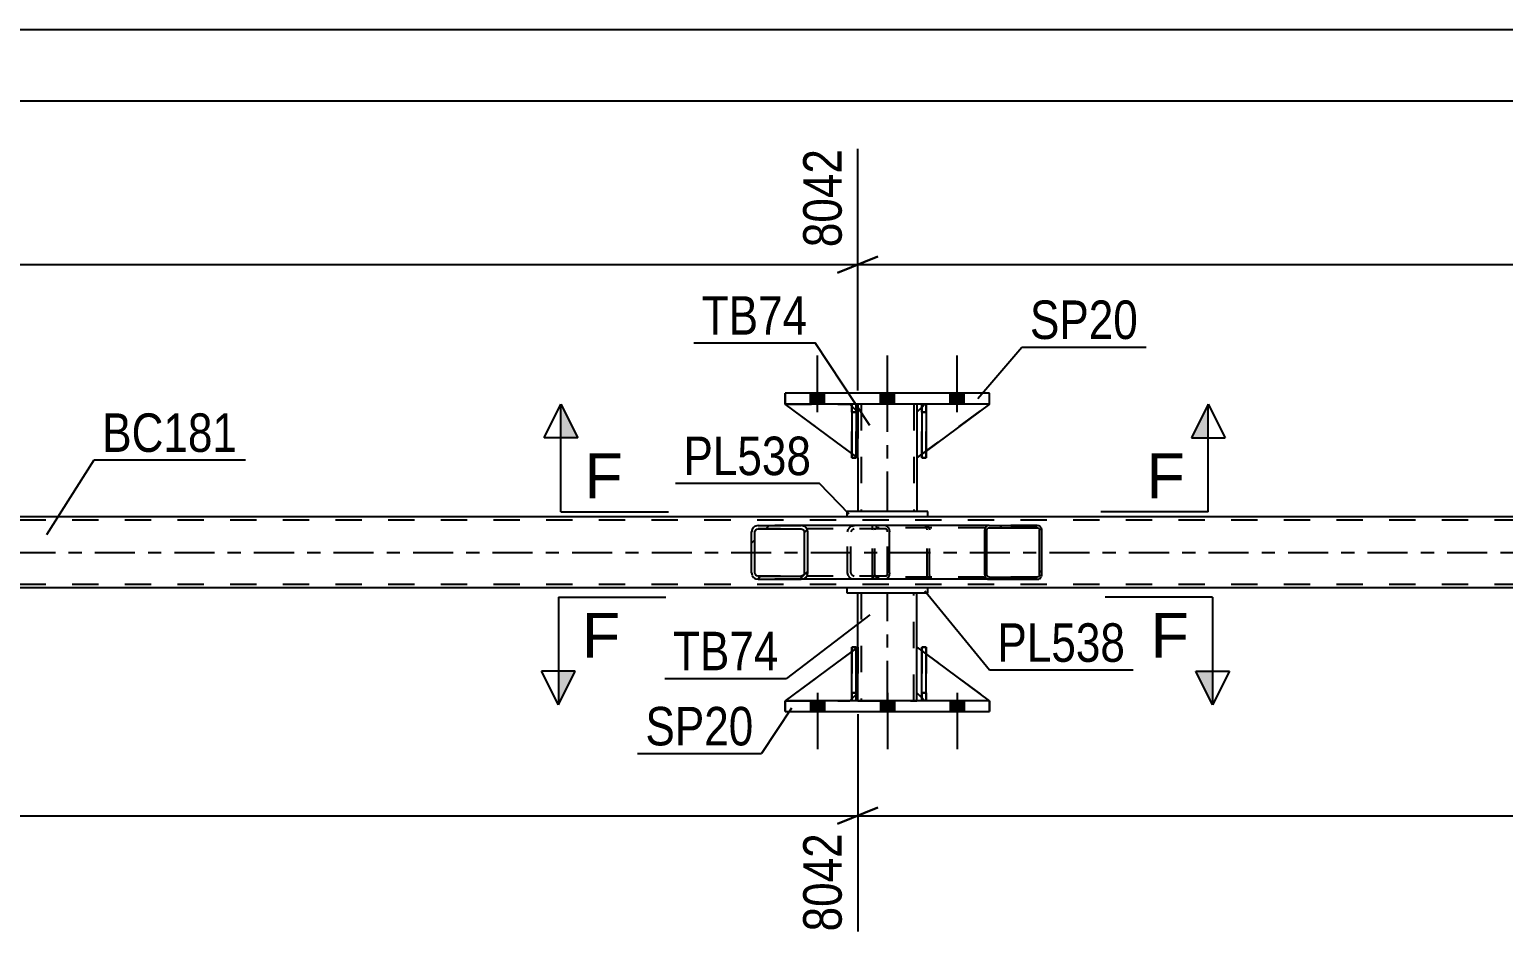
# Model space of a CAD drawing. Header units: millimetres. Extents: x 0 to 841, y 0 to 594.
# Drawn here: x 266.3 to 376, y 223.3 to 291 of the extents above; entities that cross this region are included whole.
import ezdxf

# ---------------------------------------------------------------- set-up
doc = ezdxf.new("R2010")
doc.units = ezdxf.units.MM
doc.linetypes.add('DXK_LINE_DOT2', pattern=[3.9198, 1.9599, -1.9599])
doc.linetypes.add('DXK_LINE_DOT3', pattern=[5.9187, 2.979, -0.9799, 0.9799, -0.9799])
doc.styles.add('Arial', font='ARIAL.TTF', dxfattribs={"height": 0.2})
doc.styles.add('Arial Narrow', font='ARIALN.TTF', dxfattribs={"height": 0.2})

# ---------------------------------------------------------------- blocks, each defined once
blk = doc.blocks.new('Bolt-318884811-5633 - 5555')
at = {"linetype": 'Continuous'}
for points in [[(324.4, 263.15), (325.44, 263.15), (325.44, 263.95), (324.4, 263.95)], [(324.4, 263.15), (325.44, 263.15), (325.44, 263.95), (324.4, 263.95)], [(324.4, 263.15), (325.44, 263.15), (325.44, 263.95), (324.4, 263.95)], [(329.6, 263.15), (330.64, 263.15), (330.64, 263.95), (329.6, 263.95)], [(329.6, 263.15), (330.64, 263.15), (330.64, 263.95), (329.6, 263.95)], [(334.8, 263.15), (335.84, 263.15), (335.84, 263.95), (334.8, 263.95)], [(334.8, 263.15), (335.84, 263.15), (335.84, 263.95), (334.8, 263.95)], [(334.8, 263.15), (335.84, 263.15), (335.84, 263.95), (334.8, 263.95)]]:
    blk.add_hatch(color=1, dxfattribs=at).paths.add_polyline_path(points)
at = {"color": 1, "linetype": 'Continuous'}
for p, q in [((324.92, 262.55), (324.92, 266.75)), ((324.92, 262.55), (324.92, 266.75)), ((324.92, 262.55), (324.92, 266.75)), ((330.12, 262.55), (330.12, 266.75)), ((330.12, 262.55), (330.12, 266.75)), ((335.32, 262.55), (335.32, 266.75)), ((335.32, 262.55), (335.32, 266.75)), ((335.32, 262.55), (335.32, 266.75)), ((324.4, 263.15), (324.4, 263.95)), ((324.4, 263.15), (324.4, 263.95)), ((324.4, 263.15), (324.4, 263.95)), ((325.44, 263.15), (325.44, 263.95)), ((325.44, 263.15), (325.44, 263.95)), ((325.44, 263.15), (325.44, 263.95)), ((329.6, 263.15), (329.6, 263.95)), ((329.6, 263.15), (329.6, 263.95)), ((330.64, 263.15), (330.64, 263.95)), ((330.64, 263.15), (330.64, 263.95)), ((334.8, 263.15), (334.8, 263.95)), ((334.8, 263.15), (334.8, 263.95)), ((334.8, 263.15), (334.8, 263.95)), ((335.84, 263.15), (335.84, 263.95)), ((335.84, 263.15), (335.84, 263.95)), ((335.84, 263.15), (335.84, 263.95))]:
    blk.add_line(p, q, dxfattribs=at)
blk = doc.blocks.new('Bolt-318884811-5634 - 5555')
at = {"linetype": 'Continuous'}
for points in [[(325.44, 241.07), (324.4, 241.07), (324.4, 240.27), (325.44, 240.27)], [(325.44, 241.07), (324.4, 241.07), (324.4, 240.27), (325.44, 240.27)], [(325.44, 241.07), (324.4, 241.07), (324.4, 240.27), (325.44, 240.27)], [(330.64, 241.07), (329.6, 241.07), (329.6, 240.27), (330.64, 240.27)], [(330.64, 241.07), (329.6, 241.07), (329.6, 240.27), (330.64, 240.27)], [(335.84, 241.07), (334.8, 241.07), (334.8, 240.27), (335.84, 240.27)], [(335.84, 241.07), (334.8, 241.07), (334.8, 240.27), (335.84, 240.27)], [(335.84, 241.07), (334.8, 241.07), (334.8, 240.27), (335.84, 240.27)]]:
    blk.add_hatch(color=1, dxfattribs=at).paths.add_polyline_path(points)
at = {"color": 1, "linetype": 'Continuous'}
for p, q in [((324.92, 241.67), (324.92, 237.47)), ((324.92, 241.67), (324.92, 237.47)), ((324.92, 241.67), (324.92, 237.47)), ((330.12, 241.67), (330.12, 237.47)), ((330.12, 241.67), (330.12, 237.47)), ((335.32, 241.67), (335.32, 237.47)), ((335.32, 241.67), (335.32, 237.47)), ((335.32, 241.67), (335.32, 237.47)), ((324.4, 241.07), (324.4, 240.27)), ((324.4, 241.07), (324.4, 240.27)), ((324.4, 241.07), (324.4, 240.27)), ((325.44, 241.07), (325.44, 240.27)), ((325.44, 241.07), (325.44, 240.27)), ((325.44, 241.07), (325.44, 240.27)), ((329.6, 241.07), (329.6, 240.27)), ((329.6, 241.07), (329.6, 240.27)), ((330.64, 241.07), (330.64, 240.27)), ((330.64, 241.07), (330.64, 240.27)), ((334.8, 241.07), (334.8, 240.27)), ((334.8, 241.07), (334.8, 240.27)), ((334.8, 241.07), (334.8, 240.27)), ((335.84, 241.07), (335.84, 240.27)), ((335.84, 241.07), (335.84, 240.27)), ((335.84, 241.07), (335.84, 240.27))]:
    blk.add_line(p, q, dxfattribs=at)
blk = doc.blocks.new('Part-318884811-5684 - 5555')
at = {"color": 7, "linetype": 'DXK_LINE_DOT2'}
for p, q in [((726.12, 254.51), (64, 254.51)), ((333.12, 254.75), (327.12, 254.75)), ((726.12, 249.71), (64, 249.71)), ((333.12, 249.47), (327.12, 249.47))]:
    blk.add_line(p, q, dxfattribs=at)
at = {"color": 2, "linetype": 'Continuous'}
for p, q in [((327.12, 254.75), (162.85, 254.75)), ((582.53, 254.75), (333.12, 254.75)), ((327.12, 249.47), (162.85, 249.47)), ((582.53, 249.47), (333.12, 249.47))]:
    blk.add_line(p, q, dxfattribs=at)
at = {"color": 7, "linetype": 'DXK_LINE_DOT3'}
blk.add_line((64, 252.11), (726.12, 252.11), dxfattribs=at)
blk = doc.blocks.new('Part-318884811-5733 - 5555')
at = {"color": 2, "linetype": 'Continuous'}
for p, q in [((333.12, 255.15), (327.12, 255.15)), ((327.12, 254.75), (327.12, 255.15)), ((333.12, 254.75), (327.12, 254.75)), ((333.12, 254.75), (333.12, 255.15))]:
    blk.add_line(p, q, dxfattribs=at)
blk = doc.blocks.new('Part-318884811-5745 - 5555')
at = {"linetype": 'Continuous'}
h = blk.add_hatch(dxfattribs=at)
h.set_pattern_fill('', scale=0.7, style=0, pattern_type=0)
h.set_pattern_definition([(45, (324.1623, 253.8129), (-1.57154, 1.57154), [])])
h.paths.add_polyline_path([(324.2, 253.63), (324.16, 253.81), (324.05, 253.97), (323.89, 254.07), (323.7, 254.11), (320.51, 254.11), (320.32, 254.07), (320.16, 253.97), (320.05, 253.81), (320.01, 253.63), (320.01, 250.59), (320.05, 250.41), (320.16, 250.25), (320.32, 250.15), (320.51, 250.11), (323.7, 250.11), (323.89, 250.15), (324.05, 250.25), (324.16, 250.41), (324.2, 250.59)])
h.paths.add_polyline_path([(323.93, 250.5), (323.88, 250.42), (323.79, 250.37), (323.7, 250.35), (320.51, 250.35), (320.42, 250.37), (320.34, 250.42), (320.28, 250.5), (320.26, 250.59), (320.26, 253.63), (320.28, 253.72), (320.34, 253.8), (320.42, 253.85), (320.51, 253.87), (323.7, 253.87), (323.79, 253.85), (323.88, 253.8), (323.93, 253.72), (323.95, 253.63), (323.95, 250.59)])
at = {"color": 2, "linetype": 'Continuous'}
for p, q in [((320.05, 253.81), (320.01, 253.63)), ((320.01, 250.59), (320.01, 253.63)), ((320.26, 253.63), (320.28, 253.72)), ((320.26, 250.59), (320.26, 253.63)), ((320.28, 253.72), (320.34, 253.8)), ((320.51, 254.11), (320.32, 254.07)), ((320.34, 253.8), (320.42, 253.85)), ((320.42, 253.85), (320.51, 253.87)), ((320.51, 254.11), (323.7, 254.11)), ((320.51, 253.87), (323.7, 253.87)), ((330, 254.11), (323.7, 254.11)), ((323.89, 254.07), (323.7, 254.11)), ((323.7, 253.87), (323.79, 253.85)), ((323.79, 253.85), (323.88, 253.8)), ((323.88, 253.8), (323.93, 253.72)), ((323.93, 253.72), (323.95, 253.63)), ((323.95, 250.59), (323.95, 253.63)), ((324.2, 253.63), (324.16, 253.81)), ((324.2, 250.59), (324.2, 253.63)), ((330, 254.11), (330.1, 254.07)), ((330.1, 254.07), (330.19, 253.97)), ((330.19, 253.97), (330.25, 253.81)), ((330.25, 253.81), (330.27, 253.63)), ((330.27, 250.59), (330.27, 253.63)), ((320.01, 250.59), (320.05, 250.41)), ((320.28, 250.5), (320.26, 250.59)), ((320.34, 250.42), (320.28, 250.5)), ((320.32, 250.15), (320.51, 250.11)), ((320.42, 250.37), (320.34, 250.42)), ((320.51, 250.35), (320.42, 250.37)), ((320.51, 250.35), (323.7, 250.35)), ((320.51, 250.11), (323.7, 250.11)), ((323.79, 250.37), (323.7, 250.35)), ((323.7, 250.11), (323.89, 250.15)), ((330, 250.11), (323.7, 250.11)), ((323.88, 250.42), (323.79, 250.37)), ((323.93, 250.5), (323.88, 250.42)), ((323.95, 250.59), (323.93, 250.5)), ((324.16, 250.41), (324.2, 250.59)), ((330.1, 250.15), (330, 250.11)), ((330.19, 250.25), (330.1, 250.15)), ((330.25, 250.41), (330.19, 250.25)), ((330.27, 250.59), (330.25, 250.41))]:
    blk.add_line(p, q, dxfattribs=at)
at = {"color": 7, "linetype": 'DXK_LINE_DOT2'}
for p, q in [((323.7, 254.11), (320.51, 254.11)), ((330, 253.87), (320.51, 253.87)), ((327.16, 253.63), (327.2, 253.81)), ((327.16, 250.59), (327.16, 253.63)), ((327.43, 253.72), (327.41, 253.63)), ((327.41, 250.59), (327.41, 253.63)), ((327.49, 253.8), (327.43, 253.72)), ((327.47, 254.07), (327.66, 254.11)), ((327.57, 253.85), (327.49, 253.8)), ((327.66, 253.87), (327.57, 253.85)), ((329.01, 253.87), (329.01, 254.11)), ((330.05, 253.85), (330, 253.87)), ((330.09, 253.8), (330.05, 253.85)), ((330.12, 253.72), (330.09, 253.8)), ((330.13, 253.63), (330.12, 253.72)), ((330.13, 250.59), (330.13, 253.63)), ((330, 250.35), (320.51, 250.35)), ((323.7, 250.11), (320.51, 250.11)), ((327.2, 250.41), (327.16, 250.59)), ((327.41, 250.59), (327.43, 250.5)), ((327.43, 250.5), (327.49, 250.42)), ((327.66, 250.11), (327.47, 250.15)), ((327.49, 250.42), (327.51, 250.41)), ((327.51, 250.41), (327.57, 250.37)), ((327.57, 250.37), (327.66, 250.35)), ((329.01, 250.11), (329.01, 250.35)), ((330, 250.35), (330.05, 250.37)), ((330.05, 250.37), (330.09, 250.42)), ((330.09, 250.42), (330.12, 250.5)), ((330.12, 250.5), (330.13, 250.59))]:
    blk.add_line(p, q, dxfattribs=at)
at = {"color": 2, "linetype": 'Continuous'}
for centre, start, end in [((320.5, 253.61), 111.1941, 156.1506), ((323.71, 253.61), 23.8494, 68.8059), ((320.5, 250.6), 203.8494, 248.8059), ((323.71, 250.6), 291.1941, 336.1506)]:
    blk.add_arc(centre, 0.492, start, end, dxfattribs=at)
at = {"color": 7, "linetype": 'DXK_LINE_DOT2'}
for centre, start, end in [((327.65, 253.61), 111.1941, 156.1506), ((327.65, 250.6), 203.8494, 248.8059)]:
    blk.add_arc(centre, 0.492, start, end, dxfattribs=at)
blk = doc.blocks.new('Part-318884811-5762 - 5555')
at = {"color": 2, "linetype": 'Continuous'}
for p, q in [((327.92, 263.15), (327.92, 262.55)), ((332.32, 263.15), (332.32, 262.55)), ((327.92, 259.15), (327.92, 255.15)), ((332.32, 259.15), (332.32, 255.15))]:
    blk.add_line(p, q, dxfattribs=at)
at = {"color": 7, "linetype": 'DXK_LINE_DOT2'}
for p, q in [((332.32, 263.15), (327.92, 263.15)), ((327.92, 262.55), (327.92, 259.15)), ((328.16, 263.15), (328.16, 255.15)), ((332.08, 263.15), (332.08, 255.15)), ((332.32, 262.55), (332.32, 259.15)), ((332.32, 255.15), (327.92, 255.15))]:
    blk.add_line(p, q, dxfattribs=at)
at = {"color": 7, "linetype": 'DXK_LINE_DOT3'}
blk.add_line((330.12, 255.15), (330.12, 263.15), dxfattribs=at)
blk = doc.blocks.new('Part-318884811-5764 - 5555')
at = {"color": 7, "linetype": 'DXK_LINE_DOT2'}
for p, q in [((332.68, 262.55), (332.68, 263.15)), ((332.68, 263.15), (332.68, 263.15)), ((332.68, 263.15), (332.68, 259.15)), ((333, 263.15), (332.68, 263.15)), ((332.68, 259.15), (332.68, 262.55)), ((332.68, 262.55), (333, 262.55)), ((333, 262.55), (333, 263.15)), ((333, 259.15), (333, 263.15)), ((333, 262.55), (333, 259.15)), ((332.68, 259.15), (333, 259.15))]:
    blk.add_line(p, q, dxfattribs=at)
blk = doc.blocks.new('Part-318884811-5765 - 5555')
at = {"color": 7, "linetype": 'DXK_LINE_DOT2'}
for p, q in [((327.48, 262.55), (327.48, 263.15)), ((327.48, 263.15), (327.48, 263.15)), ((327.48, 263.15), (327.48, 259.15)), ((327.8, 263.15), (327.48, 263.15)), ((327.48, 259.15), (327.48, 262.55)), ((327.48, 262.55), (327.8, 262.55)), ((327.8, 262.55), (327.8, 263.15)), ((327.8, 259.15), (327.8, 263.15)), ((327.8, 262.55), (327.8, 259.15)), ((327.48, 259.15), (327.8, 259.15))]:
    blk.add_line(p, q, dxfattribs=at)
blk = doc.blocks.new('Part-318884811-5770 - 5555')
at = {"color": 2, "linetype": 'Continuous'}
for p, q in [((322.52, 240.27), (322.52, 241.07)), ((337.72, 241.07), (322.52, 241.07)), ((322.52, 240.27), (337.72, 240.27)), ((337.72, 240.27), (337.72, 241.07))]:
    blk.add_line(p, q, dxfattribs=at)
at = {"color": 7, "linetype": 'DXK_LINE_DOT2'}
for p, q in [((322.52, 241.07), (322.52, 240.27)), ((337.72, 241.07), (337.72, 240.27))]:
    blk.add_line(p, q, dxfattribs=at)
blk = doc.blocks.new('Part-318884811-5775 - 5555')
at = {"color": 2, "linetype": 'Continuous'}
for p, q in [((337.72, 263.95), (322.52, 263.95)), ((322.52, 263.15), (322.52, 263.95)), ((337.72, 263.15), (337.72, 263.95)), ((337.72, 263.15), (322.52, 263.15))]:
    blk.add_line(p, q, dxfattribs=at)
at = {"color": 7, "linetype": 'DXK_LINE_DOT2'}
for p, q in [((322.52, 263.95), (322.52, 263.15)), ((337.72, 263.15), (337.72, 263.95))]:
    blk.add_line(p, q, dxfattribs=at)
blk = doc.blocks.new('Part-318884811-5780 - 5555')
at = {"color": 2, "linetype": 'Continuous'}
for p, q in [((327.92, 245.07), (327.92, 249.07)), ((332.32, 245.07), (332.32, 249.07)), ((327.92, 241.07), (327.92, 241.67)), ((332.32, 241.07), (332.32, 241.67))]:
    blk.add_line(p, q, dxfattribs=at)
at = {"color": 7, "linetype": 'DXK_LINE_DOT2'}
for p, q in [((332.32, 249.07), (327.92, 249.07)), ((328.16, 249.07), (328.16, 241.07)), ((332.08, 241.07), (332.08, 249.07)), ((327.92, 241.67), (327.92, 245.07)), ((332.32, 241.67), (332.32, 245.07)), ((327.92, 241.07), (332.32, 241.07))]:
    blk.add_line(p, q, dxfattribs=at)
at = {"color": 7, "linetype": 'DXK_LINE_DOT3'}
blk.add_line((330.12, 241.07), (330.12, 249.07), dxfattribs=at)
blk = doc.blocks.new('Part-318884811-5785 - 5555')
at = {"color": 2, "linetype": 'Continuous'}
for p, q in [((333.12, 249.47), (327.12, 249.47)), ((327.12, 249.07), (327.12, 249.47)), ((333.12, 249.07), (327.12, 249.07)), ((333.12, 249.07), (333.12, 249.47))]:
    blk.add_line(p, q, dxfattribs=at)
blk = doc.blocks.new('Part-318884811-5797 - 5555')
at = {"linetype": 'Continuous'}
h = blk.add_hatch(dxfattribs=at)
h.set_pattern_fill('', scale=0.7, style=0, pattern_type=0)
h.set_pattern_definition([(45, (341.5861, 253.9117), (-1.57154, 1.57154), [])])
h.paths.add_polyline_path([(341.61, 253.79), (341.59, 253.91), (341.51, 254.02), (341.4, 254.08), (341.27, 254.11), (337.7, 254.11), (337.57, 254.08), (337.46, 254.02), (337.38, 253.91), (337.36, 253.79), (337.36, 250.43), (337.38, 250.31), (337.46, 250.2), (337.57, 250.13), (337.7, 250.11), (341.27, 250.11), (341.4, 250.13), (341.51, 250.2), (341.59, 250.31), (341.61, 250.43)])
h.paths.add_polyline_path([(341.43, 250.37), (341.39, 250.32), (341.34, 250.28), (341.27, 250.27), (337.7, 250.27), (337.63, 250.28), (337.58, 250.32), (337.54, 250.37), (337.53, 250.43), (337.53, 253.79), (337.54, 253.85), (337.58, 253.9), (337.63, 253.94), (337.7, 253.95), (341.27, 253.95), (341.34, 253.94), (341.39, 253.9), (341.43, 253.85), (341.44, 253.79), (341.44, 250.43)])
at = {"color": 7, "linetype": 'DXK_LINE_DOT2'}
for p, q in [((329.01, 253.79), (329.03, 253.91)), ((329.01, 250.43), (329.01, 253.79)), ((329.19, 253.85), (329.18, 253.79)), ((329.18, 250.43), (329.18, 253.79)), ((329.23, 253.9), (329.19, 253.85)), ((329.22, 254.08), (329.35, 254.11)), ((329.28, 253.94), (329.23, 253.9)), ((329.35, 253.95), (329.28, 253.94)), ((330, 254.11), (329.35, 254.11)), ((341.27, 253.95), (329.35, 253.95)), ((332.92, 254.11), (333.05, 254.08)), ((332.99, 253.94), (332.92, 253.95)), ((333.04, 253.9), (332.99, 253.94)), ((333.08, 253.85), (333.04, 253.9)), ((333.09, 253.79), (333.08, 253.85)), ((333.09, 250.43), (333.09, 253.79)), ((333.24, 253.91), (333.26, 253.79)), ((333.26, 250.43), (333.26, 253.79)), ((341.27, 254.11), (337.7, 254.11)), ((329.03, 250.31), (329.01, 250.43)), ((329.18, 250.43), (329.19, 250.37)), ((329.19, 250.37), (329.23, 250.32)), ((329.35, 250.11), (329.22, 250.13)), ((329.23, 250.32), (329.28, 250.28)), ((329.28, 250.28), (329.35, 250.27)), ((341.27, 250.27), (329.35, 250.27)), ((330, 250.11), (329.35, 250.11)), ((332.92, 250.27), (332.99, 250.28)), ((333.05, 250.13), (332.92, 250.11)), ((332.99, 250.28), (333.04, 250.32)), ((333.04, 250.32), (333.08, 250.37)), ((333.08, 250.37), (333.09, 250.43)), ((333.26, 250.43), (333.24, 250.31)), ((341.27, 250.11), (337.7, 250.11))]:
    blk.add_line(p, q, dxfattribs=at)
at = {"color": 2, "linetype": 'Continuous'}
for p, q in [((337.7, 254.11), (330, 254.11)), ((337.38, 253.91), (337.36, 253.79)), ((337.36, 250.43), (337.36, 253.79)), ((337.53, 253.79), (337.54, 253.85)), ((337.53, 250.43), (337.53, 253.79)), ((337.54, 253.85), (337.58, 253.9)), ((337.7, 254.11), (337.57, 254.08)), ((337.58, 253.9), (337.63, 253.94)), ((337.63, 253.94), (337.7, 253.95)), ((337.7, 254.11), (341.27, 254.11)), ((337.7, 253.95), (341.27, 253.95)), ((341.4, 254.08), (341.27, 254.11)), ((341.27, 253.95), (341.34, 253.94)), ((341.34, 253.94), (341.39, 253.9)), ((341.39, 253.9), (341.43, 253.85)), ((341.43, 253.85), (341.44, 253.79)), ((341.44, 250.43), (341.44, 253.79)), ((341.61, 253.79), (341.59, 253.91)), ((341.61, 250.43), (341.61, 253.79)), ((337.7, 250.11), (330, 250.11)), ((337.36, 250.43), (337.38, 250.31)), ((337.54, 250.37), (337.53, 250.43)), ((337.58, 250.32), (337.54, 250.37)), ((337.57, 250.13), (337.7, 250.11)), ((337.63, 250.28), (337.58, 250.32)), ((337.7, 250.27), (337.63, 250.28)), ((337.7, 250.27), (341.27, 250.27)), ((337.7, 250.11), (341.27, 250.11)), ((341.34, 250.28), (341.27, 250.27)), ((341.27, 250.11), (341.4, 250.13)), ((341.39, 250.32), (341.34, 250.28)), ((341.43, 250.37), (341.39, 250.32)), ((341.44, 250.43), (341.43, 250.37)), ((341.59, 250.31), (341.61, 250.43))]:
    blk.add_line(p, q, dxfattribs=at)
at = {"color": 7, "linetype": 'DXK_LINE_DOT2'}
for centre, start, end in [((332.94, 253.78), 24.3199, 69.2417), ((329.33, 250.44), 204.3199, 249.2417), ((332.94, 250.44), 290.7583, 335.6801)]:
    blk.add_arc(centre, 0.331, start, end, dxfattribs=at)
at = {"color": 2, "linetype": 'Continuous'}
for centre, start, end in [((337.68, 253.78), 110.7583, 155.68), ((341.28, 253.78), 24.32, 69.2417), ((337.68, 250.44), 204.32, 249.2417), ((341.28, 250.44), 290.7583, 335.68)]:
    blk.add_arc(centre, 0.331, start, end, dxfattribs=at)
blk = doc.blocks.new('Part-318884811-5816 - 5555')
at = {"color": 2, "linetype": 'Continuous'}
for p, q in [((332.68, 262.9), (332.32, 262.55)), ((332.32, 262.55), (332.32, 259.15)), ((337.72, 263.15), (333, 259.65)), ((332.68, 259.41), (332.32, 259.15))]:
    blk.add_line(p, q, dxfattribs=at)
at = {"color": 7, "linetype": 'DXK_LINE_DOT2'}
for p, q in [((332.92, 263.15), (332.68, 262.9)), ((337.72, 263.15), (332.92, 263.15)), ((333, 259.65), (332.68, 259.41))]:
    blk.add_line(p, q, dxfattribs=at)
blk = doc.blocks.new('Part-318884811-5817 - 5555')
at = {"color": 7, "linetype": 'DXK_LINE_DOT2'}
for p, q in [((332.92, 263.15), (332.32, 262.55)), ((332.32, 259.15), (337.72, 263.15)), ((332.32, 262.55), (332.32, 259.15)), ((337.72, 263.15), (332.92, 263.15))]:
    blk.add_line(p, q, dxfattribs=at)
blk = doc.blocks.new('Part-318884811-5818 - 5555')
at = {"color": 2, "linetype": 'Continuous'}
for p, q in [((327.48, 259.48), (322.52, 263.15)), ((327.48, 263), (327.32, 263.15)), ((327.92, 262.55), (327.8, 262.68)), ((327.92, 262.55), (327.92, 262.55)), ((327.92, 259.15), (327.92, 262.55)), ((327.8, 259.24), (327.92, 259.15)), ((327.92, 259.15), (327.92, 259.15))]:
    blk.add_line(p, q, dxfattribs=at)
at = {"color": 7, "linetype": 'DXK_LINE_DOT2'}
for p, q in [((327.32, 263.15), (322.52, 263.15)), ((327.32, 263.15), (327.92, 262.55)), ((327.8, 262.68), (327.48, 263)), ((327.92, 262.55), (327.92, 259.15)), ((327.8, 259.24), (327.48, 259.48))]:
    blk.add_line(p, q, dxfattribs=at)
blk = doc.blocks.new('Part-318884811-5819 - 5555')
at = {"color": 7, "linetype": 'DXK_LINE_DOT2'}
for p, q in [((327.92, 259.15), (322.52, 263.15)), ((322.52, 263.15), (327.32, 263.15)), ((327.32, 263.15), (327.92, 262.55)), ((327.92, 262.55), (327.32, 263.15)), ((327.92, 262.55), (327.92, 259.15)), ((327.92, 262.55), (327.92, 262.55)), ((327.92, 262.55), (327.92, 259.15))]:
    blk.add_line(p, q, dxfattribs=at)
blk = doc.blocks.new('Part-318884811-5820 - 5555')
at = {"color": 2, "linetype": 'Continuous'}
for p, q in [((333, 263.15), (332.68, 263.15)), ((332.68, 263.15), (332.68, 259.15)), ((333, 263.15), (333, 263.15)), ((333, 263.15), (333, 259.15)), ((333, 259.15), (332.68, 259.15))]:
    blk.add_line(p, q, dxfattribs=at)
at = {"color": 7, "linetype": 'DXK_LINE_DOT2'}
for p, q in [((332.68, 262.55), (332.68, 263.15)), ((333, 262.55), (332.68, 262.55)), ((332.68, 262.55), (332.68, 259.15)), ((333, 262.55), (333, 263.15)), ((333, 263.15), (333, 263.15)), ((333, 259.15), (333, 262.55))]:
    blk.add_line(p, q, dxfattribs=at)
blk = doc.blocks.new('Part-318884811-5821 - 5555')
at = {"color": 2, "linetype": 'Continuous'}
for p, q in [((327.8, 263.15), (327.48, 263.15)), ((327.48, 263.15), (327.48, 259.15)), ((327.8, 263.15), (327.8, 263.15)), ((327.8, 263.15), (327.8, 259.15)), ((327.8, 259.15), (327.48, 259.15))]:
    blk.add_line(p, q, dxfattribs=at)
at = {"color": 7, "linetype": 'DXK_LINE_DOT2'}
for p, q in [((327.48, 262.55), (327.48, 263.15)), ((327.8, 262.55), (327.48, 262.55)), ((327.48, 262.55), (327.48, 259.15)), ((327.8, 262.55), (327.8, 263.15)), ((327.8, 263.15), (327.8, 263.15)), ((327.8, 259.15), (327.8, 262.55))]:
    blk.add_line(p, q, dxfattribs=at)
blk = doc.blocks.new('Part-318884811-5842 - 5555')
at = {"color": 2, "linetype": 'Continuous'}
for p, q in [((332.32, 241.67), (332.32, 245.07)), ((332.68, 244.81), (332.32, 245.07)), ((337.72, 241.07), (333, 244.57)), ((332.68, 241.32), (332.32, 241.67))]:
    blk.add_line(p, q, dxfattribs=at)
at = {"color": 7, "linetype": 'DXK_LINE_DOT2'}
for p, q in [((333, 244.57), (332.68, 244.81)), ((332.92, 241.07), (332.68, 241.32)), ((337.72, 241.07), (332.92, 241.07)), ((337.72, 241.07), (337.72, 241.07)), ((337.72, 241.07), (337.72, 241.07))]:
    blk.add_line(p, q, dxfattribs=at)
blk = doc.blocks.new('Part-318884811-5843 - 5555')
at = {"color": 7, "linetype": 'DXK_LINE_DOT2'}
for p, q in [((332.32, 241.67), (332.32, 245.07)), ((332.32, 245.07), (337.72, 241.07)), ((332.92, 241.07), (332.32, 241.67)), ((337.72, 241.07), (332.92, 241.07))]:
    blk.add_line(p, q, dxfattribs=at)
blk = doc.blocks.new('Part-318884811-5845 - 5555')
at = {"color": 2, "linetype": 'Continuous'}
for p, q in [((327.48, 244.74), (322.52, 241.07)), ((327.92, 245.07), (327.8, 244.98)), ((327.92, 241.67), (327.92, 245.07)), ((327.92, 241.67), (327.8, 241.54)), ((327.92, 241.67), (327.92, 241.67)), ((327.48, 241.22), (327.32, 241.07))]:
    blk.add_line(p, q, dxfattribs=at)
at = {"color": 7, "linetype": 'DXK_LINE_DOT2'}
for p, q in [((327.8, 244.98), (327.48, 244.74)), ((327.92, 241.67), (327.92, 245.07)), ((327.92, 241.67), (327.32, 241.07)), ((327.8, 241.54), (327.48, 241.22)), ((322.52, 241.07), (327.32, 241.07))]:
    blk.add_line(p, q, dxfattribs=at)
blk = doc.blocks.new('Part-318884811-5846 - 5555')
at = {"color": 7, "linetype": 'DXK_LINE_DOT2'}
for p, q in [((327.92, 245.07), (322.52, 241.07)), ((327.92, 241.67), (327.92, 245.07)), ((327.92, 245.07), (327.92, 241.67)), ((327.32, 241.07), (327.92, 241.67)), ((327.92, 241.67), (327.32, 241.07)), ((327.92, 241.67), (327.92, 241.67)), ((322.52, 241.07), (327.32, 241.07))]:
    blk.add_line(p, q, dxfattribs=at)
blk = doc.blocks.new('Part-318884811-5847 - 5555')
at = {"color": 2, "linetype": 'Continuous'}
for p, q in [((332.68, 241.07), (332.68, 245.07)), ((332.68, 245.07), (333, 245.07)), ((333, 241.07), (333, 245.07)), ((332.68, 241.07), (332.68, 241.07)), ((333, 241.07), (332.68, 241.07))]:
    blk.add_line(p, q, dxfattribs=at)
at = {"color": 7, "linetype": 'DXK_LINE_DOT2'}
for p, q in [((332.68, 245.07), (332.68, 241.67)), ((333, 241.67), (333, 245.07)), ((332.68, 241.67), (332.68, 241.07)), ((332.68, 241.67), (333, 241.67)), ((333, 241.07), (333, 241.67)), ((333, 241.07), (333, 241.07))]:
    blk.add_line(p, q, dxfattribs=at)
blk = doc.blocks.new('Part-318884811-5848 - 5555')
at = {"color": 2, "linetype": 'Continuous'}
for p, q in [((327.48, 241.07), (327.48, 245.07)), ((327.48, 245.07), (327.8, 245.07)), ((327.8, 241.07), (327.8, 245.07)), ((327.48, 241.07), (327.48, 241.07)), ((327.8, 241.07), (327.48, 241.07))]:
    blk.add_line(p, q, dxfattribs=at)
at = {"color": 7, "linetype": 'DXK_LINE_DOT2'}
for p, q in [((327.48, 245.07), (327.48, 241.67)), ((327.8, 241.67), (327.8, 245.07)), ((327.48, 241.67), (327.48, 241.07)), ((327.48, 241.67), (327.8, 241.67)), ((327.8, 241.07), (327.8, 241.67)), ((327.8, 241.07), (327.8, 241.07))]:
    blk.add_line(p, q, dxfattribs=at)
blk = doc.blocks.new('Part-318884811-5849 - 5555')
at = {"color": 7, "linetype": 'DXK_LINE_DOT2'}
for p, q in [((333, 245.07), (332.68, 245.07)), ((332.68, 241.67), (332.68, 245.07)), ((332.68, 241.07), (332.68, 245.07)), ((333, 245.07), (333, 241.67)), ((333, 241.07), (333, 245.07)), ((333, 241.67), (332.68, 241.67)), ((332.68, 241.07), (332.68, 241.67)), ((333, 241.67), (333, 241.07)), ((333, 241.07), (332.68, 241.07)), ((333, 241.07), (333, 241.07))]:
    blk.add_line(p, q, dxfattribs=at)
blk = doc.blocks.new('Part-318884811-5850 - 5555')
at = {"color": 7, "linetype": 'DXK_LINE_DOT2'}
for p, q in [((327.8, 245.07), (327.48, 245.07)), ((327.48, 241.67), (327.48, 245.07)), ((327.48, 241.07), (327.48, 245.07)), ((327.8, 245.07), (327.8, 241.67)), ((327.8, 241.07), (327.8, 245.07)), ((327.8, 241.67), (327.48, 241.67)), ((327.48, 241.07), (327.48, 241.67)), ((327.8, 241.67), (327.8, 241.07)), ((327.8, 241.07), (327.48, 241.07)), ((327.8, 241.07), (327.8, 241.07))]:
    blk.add_line(p, q, dxfattribs=at)
blk = doc.blocks.new('StraightDimension-318884811-5996 - 5555')
at = {"color": 7, "linetype": 'Continuous'}
for p, q in [((327.92, 240.07), (327.92, 223.91)), ((329.42, 233.12), (326.42, 231.92)), ((327.92, 232.52), (583.33, 232.52))]:
    blk.add_line(p, q, dxfattribs=at)
blk = doc.blocks.new('StraightDimension-318884811-6002 - 5555')
at = {"color": 7, "linetype": 'Continuous'}
for p, q in [((327.92, 240.07), (327.92, 223.91)), ((157.65, 232.52), (327.92, 232.52)), ((326.42, 231.92), (329.42, 233.12))]:
    blk.add_line(p, q, dxfattribs=at)
at = {"color": 0, "linetype": 'Continuous'}
blk.add_wipeout([(327.32, 231.82), (323.12, 231.82), (323.12, 223.31), (327.32, 223.31)], dxfattribs=at)
at = {"color": 3, "linetype": 'Continuous', "style": 'Arial Narrow'}
blk.add_text('8042', height=2.863, rotation=90.0002, dxfattribs=at).set_placement((326.72, 223.91))
blk = doc.blocks.new('StraightDimension-318884811-5965 - 5555')
at = {"color": 7, "linetype": 'Continuous'}
blk.add_line((53.78, 285.71), (736.34, 285.71), dxfattribs=at)
blk = doc.blocks.new('StraightDimension-318884811-6009 - 5555')
at = {"color": 7, "linetype": 'Continuous'}
blk.add_line((53.14, 291.02), (736.98, 291.02), dxfattribs=at)
blk = doc.blocks.new('StraightDimension-318884811-6020 - 5555')
at = {"color": 7, "linetype": 'Continuous'}
for p, q in [((327.92, 264.15), (327.92, 282.13)), ((157.65, 273.52), (327.92, 273.52)), ((326.42, 272.92), (329.42, 274.12))]:
    blk.add_line(p, q, dxfattribs=at)
at = {"color": 0, "linetype": 'Continuous'}
blk.add_wipeout([(327.32, 282.73), (323.12, 282.73), (323.12, 274.22), (327.32, 274.22)], dxfattribs=at)
at = {"color": 3, "linetype": 'Continuous', "style": 'Arial Narrow'}
blk.add_text('8042', height=2.863, rotation=90.0002, dxfattribs=at).set_placement((326.72, 274.82))
blk = doc.blocks.new('StraightDimension-318884811-6026 - 5555')
at = {"color": 7, "linetype": 'Continuous'}
for p, q in [((327.92, 264.15), (327.92, 282.13)), ((329.42, 274.12), (326.42, 272.92)), ((327.92, 273.52), (583.33, 273.52))]:
    blk.add_line(p, q, dxfattribs=at)
blk = doc.blocks.new('Mark-318884811-5680 - 5555')
at = {"color": 30, "linetype": 'Continuous'}
for p, q in [((267.57, 253.44), (271.1, 258.99)), ((271.1, 258.99), (282.35, 258.99))]:
    blk.add_line(p, q, dxfattribs=at)
at = {"color": 0}
blk.add_wipeout([(281.75, 259.59), (281.75, 262.59), (271.7, 262.59), (271.7, 259.59)], dxfattribs=at)
blk.add_wipeout([(281.75, 259.59), (281.75, 262.59), (271.7, 262.59), (271.7, 259.59)], dxfattribs=at)
at = {"color": 3, "style": 'Arial Narrow'}
blk.add_text('BC181', height=2.863, dxfattribs=at).set_placement((271.7, 259.59))
blk = doc.blocks.new('Mark-318884811-5729 - 5555')
at = {"color": 30, "linetype": 'Continuous'}
for p in [(314.35, 257.26), (327.29, 254.96)]:
    blk.add_line(p, (325.05, 257.26), dxfattribs=at)
at = {"color": 0}
blk.add_wipeout([(324.45, 257.86), (324.45, 260.86), (314.95, 260.86), (314.95, 257.86)], dxfattribs=at)
blk.add_wipeout([(324.45, 257.86), (324.45, 260.86), (314.95, 260.86), (314.95, 257.86)], dxfattribs=at)
at = {"color": 3, "style": 'Arial Narrow'}
blk.add_text('PL538', height=2.863, dxfattribs=at).set_placement((314.95, 257.86))
blk = doc.blocks.new('Mark-318884811-5758 - 5555')
at = {"color": 30, "linetype": 'Continuous'}
for p in [(315.71, 267.71), (328.81, 261.54)]:
    blk.add_line(p, (324.76, 267.71), dxfattribs=at)
at = {"color": 0}
blk.add_wipeout([(324.16, 268.31), (324.16, 271.31), (316.31, 271.31), (316.31, 268.31)], dxfattribs=at)
blk.add_wipeout([(324.16, 268.31), (324.16, 271.31), (316.31, 271.31), (316.31, 268.31)], dxfattribs=at)
at = {"color": 3, "style": 'Arial Narrow'}
blk.add_text('TB74', height=2.863, dxfattribs=at).set_placement((316.31, 268.31))
blk = doc.blocks.new('Mark-318884811-5766 - 5555')
at = {"color": 30, "linetype": 'Continuous'}
for p in [(322.98, 240.52), (311.52, 237.15)]:
    blk.add_line(p, (320.76, 237.15), dxfattribs=at)
at = {"color": 0}
blk.add_wipeout([(320.16, 237.75), (320.16, 240.75), (312.12, 240.75), (312.12, 237.75)], dxfattribs=at)
blk.add_wipeout([(320.16, 237.75), (320.16, 240.75), (312.12, 240.75), (312.12, 237.75)], dxfattribs=at)
at = {"color": 3, "style": 'Arial Narrow'}
blk.add_text('SP20', height=2.863, dxfattribs=at).set_placement((312.12, 237.75))
blk = doc.blocks.new('Mark-318884811-5771 - 5555')
at = {"color": 30, "linetype": 'Continuous'}
for p, q in [((336.86, 263.55), (340.13, 267.39)), ((340.13, 267.39), (349.37, 267.39))]:
    blk.add_line(p, q, dxfattribs=at)
at = {"color": 0}
blk.add_wipeout([(348.77, 267.99), (348.77, 270.99), (340.73, 270.99), (340.73, 267.99)], dxfattribs=at)
blk.add_wipeout([(348.77, 267.99), (348.77, 270.99), (340.73, 270.99), (340.73, 267.99)], dxfattribs=at)
at = {"color": 3, "style": 'Arial Narrow'}
blk.add_text('SP20', height=2.863, dxfattribs=at).set_placement((340.73, 267.99))
blk = doc.blocks.new('Mark-318884811-5776 - 5555')
at = {"color": 30, "linetype": 'Continuous'}
for p in [(328.81, 247.46), (313.57, 242.74)]:
    blk.add_line(p, (322.62, 242.74), dxfattribs=at)
at = {"color": 0}
blk.add_wipeout([(322.02, 243.34), (322.02, 246.34), (314.17, 246.34), (314.17, 243.34)], dxfattribs=at)
blk.add_wipeout([(322.02, 243.34), (322.02, 246.34), (314.17, 246.34), (314.17, 243.34)], dxfattribs=at)
at = {"color": 3, "style": 'Arial Narrow'}
blk.add_text('TB74', height=2.863, dxfattribs=at).set_placement((314.17, 243.34))
blk = doc.blocks.new('Mark-318884811-5781 - 5555')
at = {"color": 30, "linetype": 'Continuous'}
for p, q in [((332.92, 249.26), (337.71, 243.37)), ((337.71, 243.37), (348.42, 243.37))]:
    blk.add_line(p, q, dxfattribs=at)
at = {"color": 0}
blk.add_wipeout([(347.82, 243.97), (347.82, 246.97), (338.31, 246.97), (338.31, 243.97)], dxfattribs=at)
blk.add_wipeout([(347.82, 243.97), (347.82, 246.97), (338.31, 246.97), (338.31, 243.97)], dxfattribs=at)
at = {"color": 3, "style": 'Arial Narrow'}
blk.add_text('PL538', height=2.863, dxfattribs=at).set_placement((338.31, 243.97))
blk = doc.blocks.new('SectionMark-318884811-6046 - 5555')
at = {"linetype": 'Continuous'}
for points in [[(307.08, 260.63), (305.83, 260.63), (305.83, 263.13)], [(354, 260.63), (352.75, 260.63), (354, 263.13)]]:
    blk.add_hatch(color=6, dxfattribs=at).paths.add_polyline_path(points)
at = {"color": 6, "linetype": 'Continuous'}
for p, q in [((304.58, 260.63), (305.83, 263.13)), ((305.83, 255.13), (305.83, 263.13)), ((305.83, 263.13), (307.08, 260.63)), ((354, 263.13), (352.75, 260.63)), ((354, 255.13), (354, 263.13)), ((354, 263.13), (355.25, 260.63)), ((307.08, 260.63), (304.58, 260.63)), ((352.75, 260.63), (355.25, 260.63)), ((305.83, 255.13), (313.83, 255.13)), ((354, 255.13), (346, 255.13))]:
    blk.add_line(p, q, dxfattribs=at)
at = {"color": 0, "linetype": 'Continuous'}
for points in [[(310.43, 256.13), (310.43, 259.63), (307.58, 259.63), (307.58, 256.13)], [(352.25, 256.13), (352.25, 259.63), (349.4, 259.63), (349.4, 256.13)]]:
    blk.add_wipeout(points, dxfattribs=at)
at = {"color": 3, "linetype": 'Continuous', "style": 'Arial'}
for p in [(307.58, 256.13), (349.4, 256.13)]:
    blk.add_text('F', height=3.34, dxfattribs=at).set_placement(p)
blk = doc.blocks.new('SectionMark-318884811-6050 - 5555')
at = {"linetype": 'Continuous'}
for points in [[(305.64, 243.27), (306.89, 243.27), (305.64, 240.77)], [(353.07, 243.27), (354.32, 243.27), (354.32, 240.77)]]:
    blk.add_hatch(color=6, dxfattribs=at).paths.add_polyline_path(points)
at = {"color": 6, "linetype": 'Continuous'}
for p, q in [((305.64, 248.77), (313.64, 248.77)), ((305.64, 248.77), (305.64, 240.77)), ((354.32, 248.77), (346.32, 248.77)), ((354.32, 248.77), (354.32, 240.77)), ((305.64, 240.77), (304.39, 243.27)), ((306.89, 243.27), (304.39, 243.27)), ((305.64, 240.77), (306.89, 243.27)), ((353.07, 243.27), (355.57, 243.27)), ((354.32, 240.77), (353.07, 243.27)), ((355.57, 243.27), (354.32, 240.77))]:
    blk.add_line(p, q, dxfattribs=at)
at = {"color": 0, "linetype": 'Continuous'}
for points in [[(310.24, 244.27), (310.24, 247.77), (307.39, 247.77), (307.39, 244.27)], [(352.57, 244.27), (352.57, 247.77), (349.71, 247.77), (349.71, 244.27)]]:
    blk.add_wipeout(points, dxfattribs=at)
at = {"color": 3, "linetype": 'Continuous', "style": 'Arial'}
for p in [(307.39, 244.27), (349.71, 244.27)]:
    blk.add_text('F', height=3.34, dxfattribs=at).set_placement(p)

msp = doc.modelspace()

# ---------------------------------------------------------------- block references
for name in ['Bolt-318884811-5633 - 5555', 'Part-318884811-5775 - 5555', 'Part-318884811-5818 - 5555', 'Part-318884811-5819 - 5555', 'Part-318884811-5765 - 5555', 'Part-318884811-5821 - 5555', 'Part-318884811-5762 - 5555', 'Part-318884811-5816 - 5555', 'Part-318884811-5817 - 5555', 'Part-318884811-5764 - 5555', 'Part-318884811-5820 - 5555', 'Part-318884811-5684 - 5555', 'Part-318884811-5733 - 5555', 'Part-318884811-5745 - 5555', 'Part-318884811-5797 - 5555', 'Part-318884811-5785 - 5555', 'Part-318884811-5780 - 5555', 'Part-318884811-5845 - 5555', 'Part-318884811-5846 - 5555', 'Part-318884811-5848 - 5555', 'Part-318884811-5850 - 5555', 'Part-318884811-5842 - 5555', 'Part-318884811-5843 - 5555', 'Part-318884811-5847 - 5555', 'Part-318884811-5849 - 5555', 'Bolt-318884811-5634 - 5555', 'Part-318884811-5770 - 5555']:
    msp.add_blockref(name, (0, 0))

# ---------------------------------------------------------------- next in the draw order: block references
for name in ['StraightDimension-318884811-5965 - 5555', 'Mark-318884811-5781 - 5555', 'Mark-318884811-5776 - 5555', 'StraightDimension-318884811-5996 - 5555']:
    msp.add_blockref(name, (0, 0))

# ---------------------------------------------------------------- next in the draw order: block references
for name in ['StraightDimension-318884811-6009 - 5555', 'StraightDimension-318884811-6002 - 5555']:
    msp.add_blockref(name, (0, 0))

# ---------------------------------------------------------------- next in the draw order: block references
for name in ['StraightDimension-318884811-6020 - 5555', 'Mark-318884811-5680 - 5555', 'Mark-318884811-5729 - 5555', 'Mark-318884811-5766 - 5555']:
    msp.add_blockref(name, (0, 0))

# ---------------------------------------------------------------- next in the draw order: block references
for name in ['StraightDimension-318884811-6026 - 5555', 'SectionMark-318884811-6050 - 5555']:
    msp.add_blockref(name, (0, 0))

# ---------------------------------------------------------------- next in the draw order: block references
for name in ['Mark-318884811-5758 - 5555', 'Mark-318884811-5771 - 5555']:
    msp.add_blockref(name, (0, 0))

# ---------------------------------------------------------------- next in the draw order: block references
msp.add_blockref('SectionMark-318884811-6046 - 5555', (0, 0))

doc.saveas('drawing.dxf')
